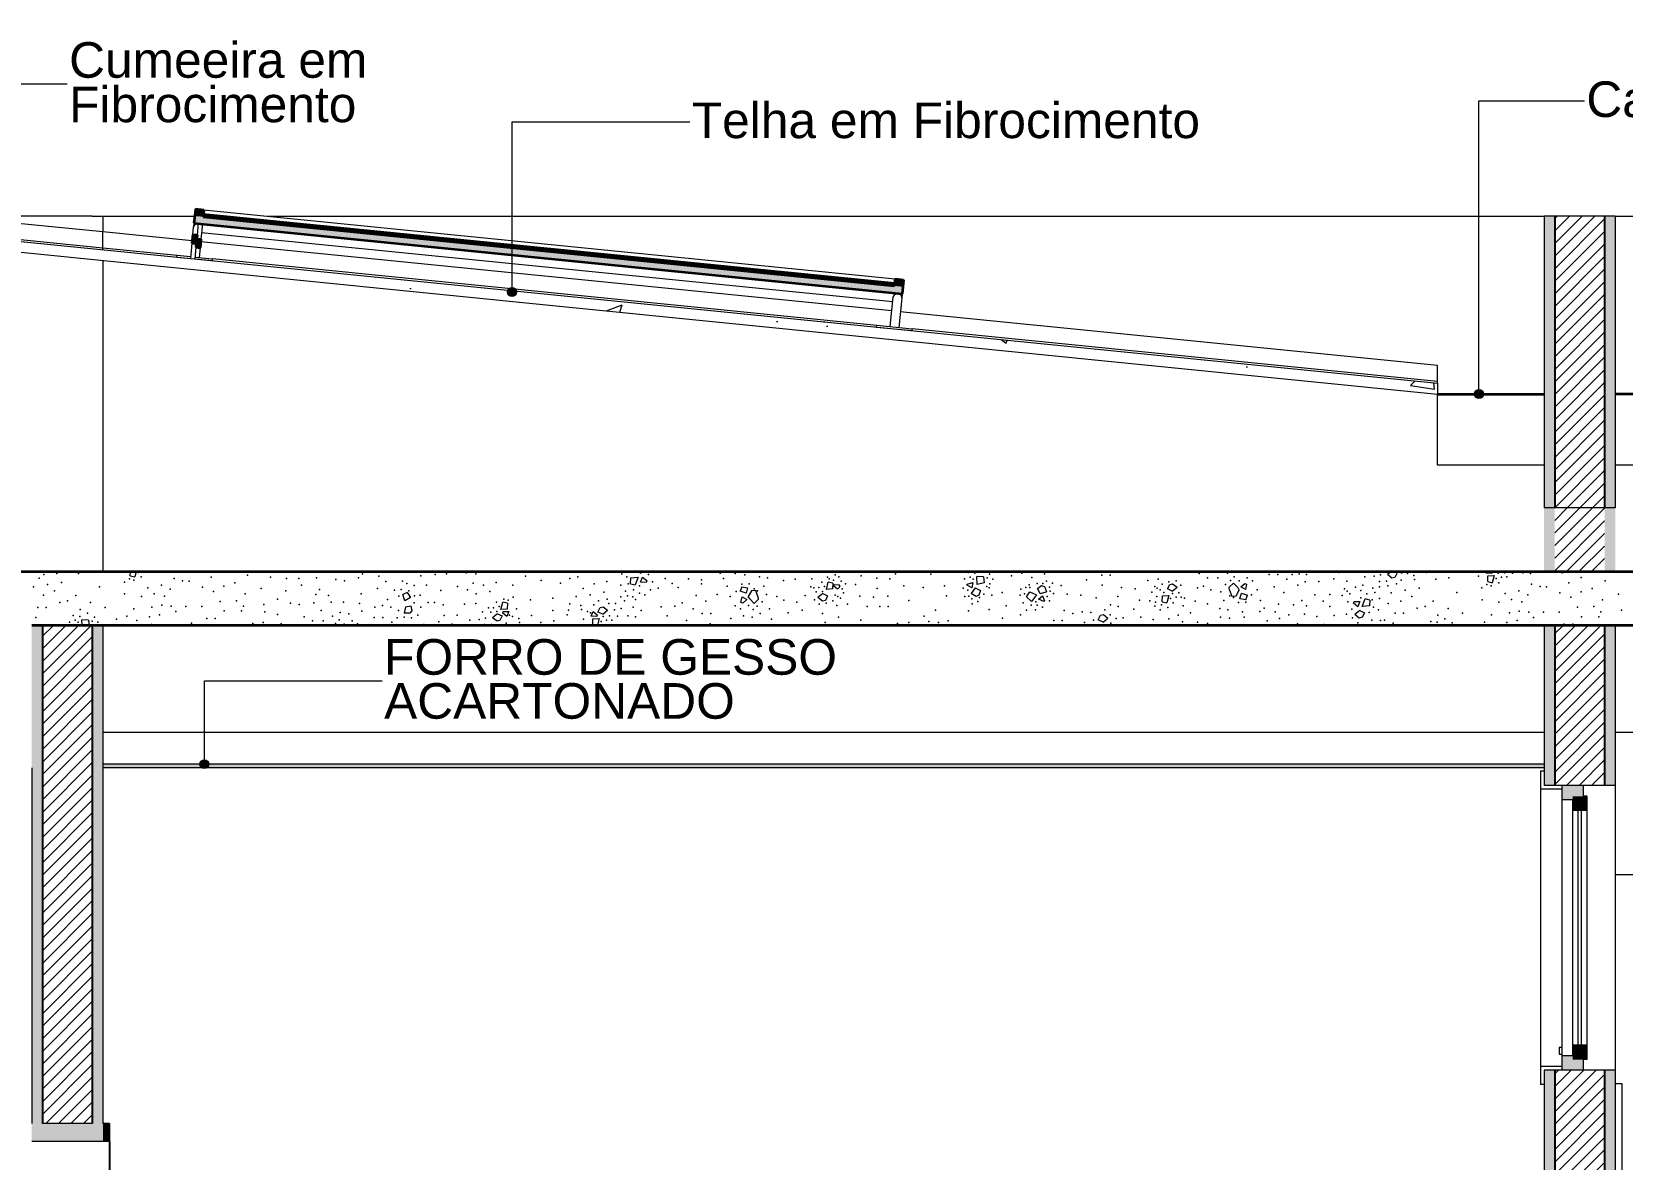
# Model space of a CAD drawing. Header units: metres. Extents: x -1783 to 21505, y -57 to 13660.
# Drawn here: x 16101.3 to 16548.3, y 6644.8 to 6961.6 of the extents above; entities that cross this region are included whole.
import ezdxf

# ---------------------------------------------------------------- set-up
doc = ezdxf.new("R2010")
doc.units = ezdxf.units.M
doc.header["$MEASUREMENT"] = 0
doc.linetypes.add('broken', pattern=[2.46944, 1.41111, -1.05833])
for name, color, linetype, lineweight in [('01_D Corte DD_4_ESTRUTURA-COB.EST_Caneta_No__1', 7, 'Continuous', 35), ('01_D Corte DD_4_ESTRUTURA-COB.EST_Caneta_No__10', 7, 'Continuous', 5), ('01_D Corte DD_4_ESTRUTURA-COB.EST_Caneta_No__241', 7, 'Continuous', 13), ('01_D Corte DD_4_FORRO.EXEC_Caneta_No__241', 7, 'Continuous', 13), ('01_D Corte DD_4_LAJES.EST_Caneta_No__1', 7, 'Continuous', 35), ('01_D Corte DD_4_LAJES.EST_Caneta_No__241', 7, 'Continuous', 13), ('01_D Corte DD_4_LAJES.EST_Caneta_No__96', 252, 'Continuous', 0), ('01_D Corte DD_4_NOTAS-LAYOUT.EXEC_Caneta_No__241', 7, 'Continuous', 13), ('01_D Corte DD_4_NOTAS-LAYOUT.EXEC_Caneta_No__5', 7, 'Continuous', 15), ('01_D Corte DD_4_PAREDE CONSTRUIR_Caneta_No__10', 7, 'Continuous', 5), ('01_D Corte DD_4_PAREDE CONSTRUIR_Caneta_No__241', 7, 'Continuous', 13), ('01_D Corte DD_4_PAREDE CONSTRUIR_Caneta_No__3', 7, 'Continuous', 25), ('01_D Corte DD_4_PAREDE CONSTRUIR_Caneta_No__98', 7, 'Continuous', 0)]:
    doc.layers.add(name, color=color, linetype=linetype, lineweight=lineweight)
for name, color, linetype, lineweight, true_color in [('01_D Corte DD_4_ESTRUTURA-COB.EST_Caneta_No__97', 7, 'Continuous', 5, 0x6b6b6b), ('01_D Corte DD_4_PAREDE CONSTRUIR_Caneta_No__16', 7, 'Continuous', 0, 0xc9c9c9), ('01_D Corte DD_4_PAREDE CONSTRUIR_Caneta_No__9', 7, 'Continuous', 5, 0x020202), ('01_D Corte DD_4_PAREDE CONSTRUIR_Caneta_No__97', 7, 'Continuous', 5, 0x6b6b6b)]:
    doc.layers.add(name, color=color, linetype=linetype, lineweight=lineweight, true_color=true_color)
for name, color, linetype in [('01_D Corte DD_4_FORRO.EXEC', 7, 'Continuous'), ('01_D Corte DD_4_LAJES.EST', 7, 'Continuous'), ('01_D Corte DD_4_NOTAS-LAYOUT.EXEC', 7, 'Continuous'), ('01_D Corte DD_4_PAREDE CONSTRUIR', 7, 'Continuous'), ('cotas', 7, 'Continuous')]:
    doc.layers.add(name, color=color, linetype=linetype)
doc.styles.add('GENERATED_STYLE_1', font='arial.ttf')
pattern_1 = [(45, (10866.2864, 6439.7856), (-1.767767, 1.767767), [])]

# ---------------------------------------------------------------- blocks, each defined once
blk = doc.blocks.new('*X6664', base_point=(52.878, -11.1819))
at = {"layer": '01_D Corte DD_4_LAJES.EST_Caneta_No__241', "color": 7, "linetype": 'Continuous', "lineweight": 13, "ltscale": 1000}
for p, q in [((80.3334, 3.5693), (80.3317, 3.5706)), ((80.3385, 3.5706), (80.3334, 3.5693)), ((80.6022, 3.5593), (80.6027, 3.5706)), ((80.6022, 3.5593), (80.6152, 3.5564)), ((80.6187, 3.5706), (80.6152, 3.5564)), ((82.0084, 3.5375), (82.009, 3.5541)), ((82.0084, 3.5375), (82.0214, 3.5347)), ((82.009, 3.5541), (82.0299, 3.556)), ((82.0299, 3.556), (82.0214, 3.5347)), ((82.0366, 3.5671), (82.0292, 3.5706)), ((82.0365, 3.5422), (82.0421, 3.5562)), ((82.0524, 3.5414), (82.0365, 3.5422)), ((82.0366, 3.5671), (82.0409, 3.5706)), ((82.0421, 3.5562), (82.0537, 3.5467)), ((82.0537, 3.5467), (82.0524, 3.5414)), ((82.5586, 3.5216), (82.5637, 3.5422)), ((82.5767, 3.5394), (82.5637, 3.5422)), ((82.5767, 3.5394), (82.576, 3.5227)), ((82.5804, 3.53), (82.5818, 3.5353)), ((82.5818, 3.5353), (82.5944, 3.5347)), ((82.5965, 3.5316), (82.594, 3.5254)), ((82.5965, 3.5316), (82.5944, 3.5347)), ((82.954, 3.5337), (82.9543, 3.5363)), ((82.967, 3.5261), (82.954, 3.5337)), ((82.9543, 3.5363), (82.9704, 3.5408)), ((82.9704, 3.5408), (82.967, 3.5261)), ((82.9821, 3.5349), (82.9814, 3.5576)), ((83.0005, 3.5566), (82.9814, 3.5576)), ((83.0024, 3.54), (82.9821, 3.5349)), ((83.0005, 3.5566), (83.0024, 3.54)), ((83.1518, 3.5244), (83.1635, 3.5324)), ((83.1635, 3.5324), (83.1716, 3.5301)), ((83.5172, 3.5227), (83.5234, 3.5354)), ((83.5234, 3.5354), (83.5316, 3.5375)), ((83.5316, 3.5375), (83.5442, 3.5275)), ((83.6909, 3.5281), (83.7025, 3.5393)), ((83.7025, 3.5393), (83.7147, 3.5267)), ((83.7233, 3.5284), (83.7343, 3.5386)), ((83.7343, 3.5386), (83.7393, 3.5365)), ((83.7393, 3.5365), (83.7364, 3.5209)), ((84.1444, 3.5706), (84.1355, 3.5633)), ((84.1481, 3.5533), (84.1355, 3.5633)), ((84.1563, 3.5553), (84.1481, 3.5533)), ((84.1625, 3.5681), (84.1563, 3.5553)), ((84.1572, 3.5706), (84.1625, 3.5681)), ((84.1759, 3.5662), (84.1706, 3.5706)), ((84.1777, 3.5706), (84.1759, 3.5662)), ((84.4127, 3.5671), (84.4141, 3.5706)), ((84.4286, 3.5663), (84.4127, 3.5671)), ((84.417, 3.5433), (84.4177, 3.5599)), ((84.417, 3.5433), (84.43, 3.5404)), ((84.4177, 3.5599), (84.4351, 3.561)), ((84.4297, 3.5706), (84.4286, 3.5663)), ((84.4351, 3.561), (84.43, 3.5404)), ((81.3805, 3.5129), (81.3685, 3.5073)), ((81.3739, 3.4895), (81.3685, 3.5073)), ((81.3901, 3.4992), (81.3739, 3.4895)), ((81.3805, 3.5129), (81.3901, 3.4992)), ((82.3206, 3.5292), (82.3161, 3.5167)), ((82.3329, 3.5109), (82.3161, 3.5167)), ((82.3186, 3.485), (82.3215, 3.5007)), ((82.3206, 3.5292), (82.337, 3.5263)), ((82.3215, 3.5007), (82.3346, 3.4932)), ((82.3346, 3.4932), (82.3236, 3.483)), ((82.337, 3.5263), (82.3329, 3.5109)), ((82.3481, 3.5179), (82.3389, 3.5019)), ((82.3432, 3.4949), (82.3389, 3.5019)), ((82.3553, 3.4823), (82.3432, 3.4949)), ((82.3601, 3.5185), (82.3481, 3.5179)), ((82.367, 3.4935), (82.3553, 3.4823)), ((82.366, 3.5018), (82.3601, 3.5185)), ((82.366, 3.5018), (82.367, 3.4935)), ((82.5485, 3.5098), (82.5349, 3.4986)), ((82.5476, 3.4886), (82.5349, 3.4986)), ((82.5557, 3.4907), (82.5476, 3.4886)), ((82.5485, 3.5098), (82.5619, 3.5034)), ((82.5619, 3.5034), (82.5557, 3.4907)), ((82.576, 3.5227), (82.5586, 3.5216)), ((82.5885, 3.5233), (82.5804, 3.53)), ((82.5885, 3.5233), (82.594, 3.5254)), ((82.9763, 3.5255), (82.9656, 3.5098)), ((82.9797, 3.5019), (82.9656, 3.5098)), ((82.9763, 3.5255), (82.9915, 3.5187)), ((82.9874, 3.5052), (82.9797, 3.5019)), ((82.9915, 3.5187), (82.9874, 3.5052)), ((83.121, 3.5007), (83.1299, 3.5148)), ((83.121, 3.5007), (83.1351, 3.4879)), ((83.1299, 3.5148), (83.1489, 3.506)), ((83.1489, 3.506), (83.1351, 3.4879)), ((83.1593, 3.5096), (83.1518, 3.5244)), ((83.1543, 3.494), (83.1662, 3.5033)), ((83.1697, 3.4874), (83.1543, 3.494)), ((83.1593, 3.5096), (83.1776, 3.5151)), ((83.1662, 3.5033), (83.1715, 3.4892)), ((83.1715, 3.4892), (83.1697, 3.4874)), ((83.1716, 3.5301), (83.1776, 3.5151)), ((83.5024, 3.4867), (83.5031, 3.5034)), ((83.5024, 3.4867), (83.5154, 3.4839)), ((83.5031, 3.5034), (83.5205, 3.5045)), ((83.5205, 3.5045), (83.5154, 3.4839)), ((83.5306, 3.5163), (83.5172, 3.5227)), ((83.5306, 3.5163), (83.5442, 3.5275)), ((83.6918, 3.5198), (83.6909, 3.5281)), ((83.6918, 3.5198), (83.6978, 3.503)), ((83.6978, 3.503), (83.7098, 3.5037)), ((83.7098, 3.5037), (83.719, 3.5197)), ((83.7147, 3.5267), (83.719, 3.5197)), ((83.7208, 3.4953), (83.725, 3.5107)), ((83.7373, 3.4924), (83.7208, 3.4953)), ((83.7364, 3.5209), (83.7233, 3.5284)), ((83.725, 3.5107), (83.7418, 3.5049)), ((83.7373, 3.4924), (83.7418, 3.5049)), ((84.0401, 3.4826), (84.0415, 3.4878)), ((84.0415, 3.4878), (84.0574, 3.4871)), ((84.0574, 3.4871), (84.0517, 3.473)), ((84.0639, 3.4732), (84.0725, 3.4946)), ((84.0855, 3.4917), (84.0725, 3.4946)), ((84.0855, 3.4917), (84.0848, 3.4751)), ((81.3759, 3.4723), (81.3718, 3.4552)), ((81.3879, 3.4549), (81.3718, 3.4552)), ((81.3759, 3.4723), (81.3904, 3.4753)), ((81.3932, 3.4614), (81.3879, 3.4549)), ((81.3904, 3.4753), (81.3932, 3.4614)), ((81.6339, 3.4533), (81.6203, 3.4421)), ((81.633, 3.4321), (81.6203, 3.4421)), ((81.6339, 3.4533), (81.6473, 3.4469)), ((81.6473, 3.4469), (81.6412, 3.4341)), ((81.6441, 3.4651), (81.6491, 3.4857)), ((81.6615, 3.4662), (81.6441, 3.4651)), ((81.6621, 3.4828), (81.6491, 3.4857)), ((81.6492, 3.4545), (81.6505, 3.4598)), ((81.6608, 3.445), (81.6492, 3.4545)), ((81.6505, 3.4598), (81.6664, 3.459)), ((81.6664, 3.459), (81.6608, 3.445)), ((81.6621, 3.4828), (81.6615, 3.4662)), ((81.8975, 3.4459), (81.9032, 3.4599)), ((81.9134, 3.4452), (81.8975, 3.4459)), ((81.9032, 3.4599), (81.9148, 3.4504)), ((81.9148, 3.4504), (81.9134, 3.4452)), ((81.9166, 3.458), (81.9228, 3.4708)), ((81.93, 3.4517), (81.9166, 3.458)), ((81.9228, 3.4708), (81.931, 3.4728)), ((81.93, 3.4517), (81.9436, 3.4628)), ((81.931, 3.4728), (81.9436, 3.4628)), ((82.3236, 3.483), (82.3186, 3.485)), ((83.3228, 3.4363), (83.329, 3.449)), ((83.329, 3.449), (83.3372, 3.451)), ((83.3372, 3.451), (83.3498, 3.441)), ((84.0517, 3.473), (84.0401, 3.4826)), ((84.0573, 3.4622), (84.0437, 3.451)), ((84.0563, 3.441), (84.0437, 3.451)), ((84.0645, 3.4431), (84.0563, 3.441)), ((84.0573, 3.4622), (84.0707, 3.4558)), ((84.0848, 3.4751), (84.0639, 3.4732)), ((84.0707, 3.4558), (84.0645, 3.4431)), ((80.4667, 3.4206), (80.4663, 3.4365)), ((80.4853, 3.4354), (80.4663, 3.4365)), ((80.4853, 3.4354), (80.4871, 3.4206)), ((81.6412, 3.4341), (81.633, 3.4321)), ((81.9018, 3.4221), (81.9025, 3.4387)), ((81.9018, 3.4221), (81.9087, 3.4206)), ((81.9025, 3.4387), (81.9199, 3.4399)), ((81.9199, 3.4399), (81.9152, 3.4206)), ((83.3362, 3.4299), (83.3228, 3.4363)), ((83.3362, 3.4299), (83.3498, 3.441))]:
    blk.add_line(p, q, dxfattribs=at)
for p in [(80.346, 3.5531), (80.359, 3.5635), (80.37, 3.5354), (80.3962, 3.5658), (80.4093, 3.5406), (80.4564, 3.566), (80.4931, 3.5704), (80.5857, 3.5423), (80.6001, 3.551), (80.6122, 3.5479), (80.6256, 3.5686), (80.6331, 3.5564), (80.6897, 3.5334), (80.7255, 3.5521), (80.7495, 3.5455), (80.7675, 3.5449), (80.8301, 3.556), (80.8964, 3.5399), (80.9322, 3.5616), (80.9964, 3.5557), (81.0412, 3.5522), (81.0761, 3.5523), (81.0833, 3.5336), (81.1253, 3.5539), (81.1797, 3.5493), (81.2041, 3.5455), (81.2437, 3.554), (81.2551, 3.5653), (81.3011, 3.5589), (81.3209, 3.5435), (81.3673, 3.545), (81.3796, 3.5386), (81.3999, 3.5325), (81.4185, 3.5596), (81.4352, 3.5331), (81.4589, 3.5634), (81.4909, 3.5655), (81.5467, 3.5682), (81.5657, 3.5392), (81.5736, 3.5653), (81.5949, 3.533), (81.6305, 3.5406), (81.6778, 3.5334), (81.713, 3.5592), (81.7569, 3.5463), (81.8114, 3.539), (81.838, 3.5523), (81.8603, 3.557), (81.9057, 3.5372), (81.9418, 3.5442), (81.9811, 3.5335), (81.984, 3.5655), (81.998, 3.5571), (82.0015, 3.5368), (82.0335, 3.5314), (82.0583, 3.5635), (82.0701, 3.5424), (82.1054, 3.5524), (82.1248, 3.5379), (82.1714, 3.551), (82.2078, 3.5375), (82.208, 3.548), (82.2597, 3.5673), (82.2694, 3.5525), (82.2797, 3.531), (82.3021, 3.5666), (82.3208, 3.5361), (82.3297, 3.5629), (82.3415, 3.5368), (82.3707, 3.557), (82.3827, 3.5311), (82.3934, 3.5537), (82.4385, 3.5465), (82.4711, 3.5499), (82.4977, 3.5702), (82.518, 3.5509), (82.5458, 3.5422), (82.5613, 3.5558), (82.5668, 3.5508), (82.5788, 3.5476), (82.583, 3.5623), (82.5932, 3.5564), (82.6005, 3.5449), (82.6119, 3.5368), (82.6402, 3.535), (82.6565, 3.5601), (82.7007, 3.553), (82.7371, 3.5512), (82.7529, 3.5651), (82.7767, 3.5316), (82.852, 3.564), (82.8901, 3.5312), (82.9471, 3.551), (82.9574, 3.569), (82.9624, 3.556), (82.9714, 3.5507), (82.9754, 3.5669), (83.0106, 3.5537), (83.0174, 3.5646), (83.018, 3.5376), (83.0262, 3.5503), (83.0792, 3.5595), (83.1082, 3.5671), (83.1283, 3.5341), (83.1357, 3.5551), (83.151, 3.5381), (83.1664, 3.5381), (83.1716, 3.5656), (83.1773, 3.5445), (83.1938, 3.5391), (83.2188, 3.5322), (83.2899, 3.5482), (83.3326, 3.5613), (83.3339, 3.533), (83.3565, 3.5614), (83.4615, 3.5465), (83.4908, 3.5499), (83.5026, 3.5366), (83.5207, 3.5429), (83.5413, 3.5456), (83.5543, 3.5338), (83.6063, 3.566), (83.63, 3.5539), (83.6591, 3.5544), (83.6802, 3.5354), (83.6856, 3.5674), (83.6942, 3.5468), (83.7049, 3.5569), (83.7182, 3.5454), (83.7407, 3.5543), (83.756, 3.5458), (83.8032, 3.5635), (83.8273, 3.5637), (83.8527, 3.5503), (83.8679, 3.5632), (83.8835, 3.5335), (83.8875, 3.5652), (83.9037, 3.5427), (83.9079, 3.5633), (83.9254, 3.5702), (83.9425, 3.5442), (83.9842, 3.5517), (84, 3.5692), (84.0212, 3.5449), (84.036, 3.5701), (84.0662, 3.533), (84.0714, 3.5564), (84.0976, 3.5583), (84.113, 3.5439), (84.1162, 3.5623), (84.1323, 3.5445), (84.1368, 3.5319), (84.1608, 3.5371), (84.1738, 3.5475), (84.1835, 3.5701), (84.1916, 3.5662), (84.2091, 3.5608), (84.211, 3.5498), (84.245, 3.5693), (84.2712, 3.55), (84.3079, 3.5544), (84.3911, 3.5592), (84.4149, 3.535), (84.4269, 3.5319), (84.4404, 3.5526), (84.4463, 3.5668), (84.4479, 3.5404), (84.4559, 3.5559), (84.4639, 3.5681), (84.4704, 3.5565), (84.4872, 3.5675), (84.5157, 3.5681), (84.537, 3.5659), (84.5403, 3.536), (84.6263, 3.568), (84.6449, 3.54), (84.6802, 3.555), (84.747, 3.5456), (80.3308, 3.5283), (80.3587, 3.5049), (80.3893, 3.5177), (80.4263, 3.4898), (80.449, 3.5045), (80.5156, 3.529), (80.5865, 3.5087), (80.6338, 3.5016), (80.6514, 3.5263), (80.6694, 3.5091), (80.6986, 3.5029), (80.7147, 3.5223), (80.8049, 3.5278), (80.8362, 3.5154), (80.8545, 3.488), (80.8649, 3.5305), (80.9009, 3.4896), (80.9248, 3.5087), (80.9703, 3.5244), (81.0156, 3.4944), (81.0396, 3.5178), (81.1234, 3.5069), (81.1337, 3.5216), (81.1598, 3.504), (81.2515, 3.5087), (81.2969, 3.5244), (81.3254, 3.4932), (81.3449, 3.5192), (81.3568, 3.5026), (81.3639, 3.5217), (81.3856, 3.5176), (81.4007, 3.5035), (81.4169, 3.5052), (81.4752, 3.5189), (81.5219, 3.5298), (81.5497, 3.5199), (81.5747, 3.5087), (81.6129, 3.5158), (81.6522, 3.4942), (81.6642, 3.4911), (81.6786, 3.4999), (81.7273, 3.4921), (81.7896, 3.4968), (81.855, 3.5015), (81.875, 3.5244), (81.8943, 3.5067), (81.9183, 3.489), (81.9336, 3.5138), (81.9424, 3.4942), (81.9811, 3.5004), (81.9912, 3.4893), (81.9936, 3.5164), (81.9996, 3.5039), (82.0142, 3.5006), (82.0163, 3.5204), (82.0218, 3.4936), (82.033, 3.511), (82.0481, 3.5066), (82.0642, 3.52), (82.0861, 3.5247), (82.1417, 3.5265), (82.1926, 3.5045), (82.2198, 3.4887), (82.2518, 3.5072), (82.2884, 3.5013), (82.3049, 3.5154), (82.3553, 3.5227), (82.3653, 3.5177), (82.3777, 3.4862), (82.3903, 3.5068), (82.4191, 3.5015), (82.4391, 3.4911), (82.4986, 3.5046), (82.5145, 3.5291), (82.5233, 3.5261), (82.5248, 3.4923), (82.5298, 3.5145), (82.5378, 3.5267), (82.5474, 3.5158), (82.5533, 3.53), (82.5765, 3.4895), (82.5829, 3.5055), (82.591, 3.5015), (82.5978, 3.4965), (82.6026, 3.5235), (82.6063, 3.5119), (82.6528, 3.5027), (82.6914, 3.4993), (82.7011, 3.5244), (82.7313, 3.5022), (82.7899, 3.4901), (82.8303, 3.5267), (82.896, 3.5034), (82.9431, 3.5246), (82.9472, 3.5019), (82.9561, 3.5192), (82.959, 3.5025), (82.9672, 3.4949), (82.9844, 3.4871), (82.9888, 3.4989), (83.0007, 3.5086), (83.0098, 3.5299), (83.0158, 3.526), (83.0233, 3.5051), (83.0522, 3.513), (83.1028, 3.5051), (83.1049, 3.5218), (83.1149, 3.5093), (83.1194, 3.5265), (83.1306, 3.5272), (83.1473, 3.4869), (83.179, 3.5018), (83.1857, 3.5276), (83.1857, 3.4894), (83.1873, 3.5166), (83.1968, 3.5097), (83.2348, 3.5085), (83.2738, 3.5052), (83.3171, 3.4977), (83.3781, 3.5017), (83.3878, 3.5268), (83.4263, 3.5234), (83.4389, 3.4911), (83.4672, 3.4893), (83.4729, 3.5142), (83.4813, 3.5296), (83.4876, 3.5015), (83.4881, 3.5246), (83.4962, 3.5206), (83.5073, 3.5129), (83.5258, 3.4961), (83.5317, 3.5103), (83.5414, 3.4994), (83.5493, 3.5116), (83.5558, 3.5), (83.5646, 3.497), (83.5951, 3.4881), (83.6018, 3.526), (83.6188, 3.5304), (83.6388, 3.5201), (83.6675, 3.5148), (83.6752, 3.4905), (83.6926, 3.5039), (83.7026, 3.4989), (83.753, 3.5062), (83.7695, 3.5203), (83.7782, 3.4906), (83.8168, 3.5284), (83.844, 3.5125), (83.8948, 3.4905), (83.9315, 3.5061), (83.9544, 3.4882), (83.9737, 3.5073), (84.0078, 3.5045), (84.0148, 3.5234), (84.0224, 3.5165), (84.0237, 3.4868), (84.0296, 3.5093), (84.0454, 3.5278), (84.0604, 3.4978), (84.0609, 3.5182), (84.0775, 3.5088), (84.0924, 3.4925), (84.0943, 3.5253), (84.1002, 3.5128), (84.1127, 3.5289), (84.1128, 3.4957), (84.1455, 3.5123), (84.1734, 3.4889), (84.1848, 3.5194), (84.2041, 3.5017), (84.2241, 3.5246), (84.2638, 3.4885), (84.3304, 3.5129), (84.4005, 3.5262), (84.4013, 3.4927), (84.4662, 3.5103), (84.4842, 3.4931), (84.5045, 3.5174), (84.5134, 3.4869), (84.5295, 3.5062), (84.5643, 3.5295), (84.5823, 3.5289), (84.6197, 3.5118), (84.651, 3.4994), (84.6797, 3.5145), (84.7111, 3.5239), (84.7396, 3.4927), (84.7851, 3.5084), (80.3368, 3.4428), (80.3423, 3.4709), (80.3659, 3.4708), (80.404, 3.4851), (80.4422, 3.4478), (80.4602, 3.4458), (80.4617, 3.4649), (80.4818, 3.4548), (80.4909, 3.4843), (80.5022, 3.4434), (80.5314, 3.4707), (80.5931, 3.4459), (80.6126, 3.4665), (80.6565, 3.4444), (80.6631, 3.4715), (80.6847, 3.4504), (80.6907, 3.4768), (80.7176, 3.474), (80.7306, 3.459), (80.7587, 3.4735), (80.8032, 3.4735), (80.8658, 3.4609), (80.9146, 3.4609), (80.9206, 3.4742), (80.9781, 3.4791), (80.9807, 3.4586), (81.0164, 3.4508), (81.053, 3.483), (81.0774, 3.4792), (81.0912, 3.4448), (81.1178, 3.4837), (81.1386, 3.4622), (81.167, 3.4853), (81.1704, 3.4462), (81.1926, 3.4566), (81.2019, 3.4854), (81.2169, 3.4528), (81.2467, 3.4819), (81.2531, 3.4604), (81.288, 3.4423), (81.2895, 3.4715), (81.3109, 3.4762), (81.3122, 3.4425), (81.3343, 3.4717), (81.3528, 3.4421), (81.3564, 3.462), (81.3723, 3.444), (81.3927, 3.4421), (81.4004, 3.4838), (81.4102, 3.449), (81.4193, 3.4716), (81.4395, 3.485), (81.4576, 3.4844), (81.4816, 3.4779), (81.4849, 3.448), (81.5209, 3.4489), (81.5416, 3.48), (81.5738, 3.4817), (81.592, 3.4587), (81.6087, 3.4696), (81.6152, 3.458), (81.6232, 3.4702), (81.6313, 3.4857), (81.6328, 3.4593), (81.6387, 3.4735), (81.6683, 3.4489), (81.6765, 3.445), (81.688, 3.4669), (81.7298, 3.4481), (81.79, 3.4626), (81.8303, 3.4497), (81.8343, 3.4635), (81.8374, 3.4812), (81.8682, 3.4763), (81.87, 3.4653), (81.8875, 3.4599), (81.8957, 3.456), (81.9053, 3.4786), (81.9311, 3.4457), (81.9468, 3.4816), (81.9487, 3.447), (81.963, 3.4638), (81.9661, 3.4822), (81.972, 3.4463), (81.9816, 3.4678), (82.0005, 3.4469), (82.0154, 3.4721), (82.0218, 3.4447), (82.0377, 3.4622), (82.094, 3.4728), (82.1111, 3.4469), (82.1328, 3.4743), (82.1531, 3.4835), (82.1839, 3.4668), (82.2092, 3.4534), (82.2334, 3.4535), (82.3019, 3.4758), (82.3172, 3.4673), (82.3258, 3.4476), (82.3397, 3.4762), (82.3501, 3.4438), (82.353, 3.4647), (82.3636, 3.4748), (82.3723, 3.4542), (82.3988, 3.4671), (82.4515, 3.4556), (82.4753, 3.4859), (82.4904, 3.4634), (82.5379, 3.4805), (82.5475, 3.4541), (82.5584, 3.4832), (82.5884, 3.4762), (82.5927, 3.444), (82.6176, 3.4796), (82.6731, 3.4731), (82.7086, 3.4738), (82.7325, 3.4739), (82.8334, 3.4459), (82.8652, 3.4636), (82.9583, 3.4615), (82.9681, 3.4809), (83.016, 3.4652), (83.064, 3.4756), (83.1042, 3.45), (83.1115, 3.4834), (83.1208, 3.4629), (83.134, 3.4768), (83.1467, 3.464), (83.151, 3.4772), (83.166, 3.4714), (83.2272, 3.4621), (83.2516, 3.454), (83.2778, 3.4581), (83.302, 3.4566), (83.341, 3.4641), (83.3561, 3.4503), (83.3567, 3.478), (83.3784, 3.4731), (83.4226, 3.466), (83.4419, 3.4439), (83.4818, 3.4745), (83.4831, 3.4859), (83.4962, 3.4638), (83.5003, 3.4785), (83.5179, 3.4703), (83.5333, 3.4839), (83.5471, 3.4494), (83.5611, 3.4752), (83.5815, 3.4559), (83.6293, 3.4807), (83.6645, 3.4679), (83.6664, 3.4439), (83.6872, 3.4646), (83.7164, 3.4848), (83.7282, 3.4587), (83.7324, 3.444), (83.737, 3.4855), (83.777, 3.4595), (83.7885, 3.4691), (83.8194, 3.4588), (83.8287, 3.4796), (83.8578, 3.4499), (83.8712, 3.4781), (83.9023, 3.4516), (83.9077, 3.4751), (83.9368, 3.445), (83.9738, 3.4737), (83.9859, 3.4478), (84.0206, 3.452), (84.0355, 3.4658), (84.0374, 3.4418), (84.0838, 3.4565), (84.0959, 3.4721), (84.1099, 3.4637), (84.1374, 3.4819), (84.1571, 3.4548), (84.1807, 3.4548), (84.2188, 3.4691), (84.2411, 3.4738), (84.2765, 3.4489), (84.3057, 3.4683), (84.3462, 3.4547), (84.4274, 3.4505), (84.4486, 3.4855), (84.4779, 3.4555), (84.5055, 3.4608), (84.5324, 3.4579), (84.5454, 3.443), (84.5735, 3.4575), (84.618, 3.4575), (84.6693, 3.472), (84.6806, 3.4449), (84.7157, 3.4736), (84.7294, 3.4449), (84.7354, 3.4582), (84.7928, 3.4631), (80.4319, 3.4298), (80.4472, 3.4348), (80.4563, 3.4295), (80.4955, 3.4326), (80.5111, 3.4291), (80.564, 3.4383), (80.6205, 3.4339), (80.6621, 3.4233), (80.7748, 3.427), (80.8175, 3.4401), (80.8413, 3.4402), (80.9463, 3.4254), (80.9756, 3.4287), (81.0056, 3.4217), (81.0261, 3.4245), (81.1148, 3.4328), (81.144, 3.4333), (81.1791, 3.4256), (81.1897, 3.4357), (81.2031, 3.4242), (81.2255, 3.4331), (81.2408, 3.4246), (81.3375, 3.4291), (81.3886, 3.4215), (81.4273, 3.423), (81.469, 3.4306), (81.506, 3.4238), (81.5563, 3.4352), (81.5824, 3.4372), (81.5978, 3.4228), (81.601, 3.4411), (81.6172, 3.4233), (81.6586, 3.4264), (81.694, 3.4396), (81.6958, 3.4286), (81.7561, 3.4288), (81.7928, 3.4332), (81.8759, 3.438), (81.9252, 3.4314), (81.9408, 3.4347), (81.9553, 3.4354), (82.165, 3.4338), (82.2319, 3.4244), (82.2896, 3.44), (82.4041, 3.4382), (82.5547, 3.4281), (82.6008, 3.4217), (82.6556, 3.435), (82.7182, 3.4224), (82.7585, 3.4262), (82.7906, 3.4283), (82.8464, 3.431), (82.8732, 3.4281), (82.9009, 3.4334), (83.0127, 3.422), (83.0531, 3.4409), (83.1981, 3.4341), (83.2216, 3.4341), (83.2836, 3.4284), (83.3097, 3.4355), (83.358, 3.4263), (83.3729, 3.44), (83.3929, 3.4412), (83.4765, 3.4373), (83.5209, 3.439), (83.5593, 3.4301), (83.6017, 3.4294), (83.6293, 3.4257), (83.6911, 3.4405), (83.7973, 3.433), (83.8316, 3.4395), (83.8826, 3.4251), (83.9562, 3.4229), (84.0525, 3.428), (84.0915, 3.4354), (84.1157, 3.4339), (84.1272, 3.4349), (84.1516, 3.4268), (84.257, 3.4318), (84.275, 3.4298), (84.2966, 3.4388), (84.317, 3.4274), (84.3788, 3.4223), (84.4079, 3.4299), (84.4712, 3.4284), (84.4995, 3.4344), (84.6323, 3.4241), (84.6561, 3.4242)]:
    blk.add_point(p, dxfattribs=at)

msp = doc.modelspace()

# ---------------------------------------------------------------- hatches: boundary and pattern name
at = {"layer": '01_D Corte DD_4_ESTRUTURA-COB.EST_Caneta_No__97', "linetype": 'Continuous', "lineweight": 5, "true_color": 0x6b6b6b}
h = msp.add_hatch(dxfattribs=at)
h.set_pattern_fill('AR_CONC_0004', color=251, scale=100, style=0, pattern_type=2)
h.set_pattern_definition([(50, (10866.286, 6439.786), (-54.6554, 4.78173), [5.715, -62.865]), (355, (10866.286, 6439.786), (-10.573, 57.31705), [4.572, -50.2922]), (100.4514, (10870.84, 6439.387), (44.08237, 52.53533), [4.857, -53.4271]), (46.1842, (10866.286, 6455.026), (-81.3237, 12.6127), [8.5725, -94.2975]), (96.6356, (10873.06, 6453.975), (71.2212, 74.2278), [7.2855, -80.1407]), (351.1842, (10866.29, 6455.026), (71.2212, 74.2278), [6.858, -75.4379]), (21, (10873.906, 6451.216), (-45.4843, 30.67956), [5.715, -62.865]), (326, (10873.906, 6451.216), (18.5406, 55.2564), [4.572, -50.292]), (71.4514, (10877.697, 6448.66), (64.02493, 24.57683), [4.857, -53.427]), (37.5, (10866.286, 6439.786), (0.92658, 25.36651), [0, -49.6824, 0, -51.054, 0, -50.4825]), (7.5, (10866.286, 6439.786), (20.0459, 30.05417), [0, -29.1084, 0, -48.5394, 0, -19.2405]), (327.5, (10849.294, 6439.786), (-40.67718, 1.71862), [0, -19.05, 0, -59.436, 0, -78.867]), (317.5, (10841.674, 6439.786), (44.43875, 7.62795), [0, -24.765, 0, -39.4716, 0, -56.007])])
h.paths.add_polyline_path([(16496.343, 6862.805), (16061.324, 6906.307), (16061.324, 6903.292), (16496.343, 6859.79)])
at = {"layer": '01_D Corte DD_4_FORRO.EXEC', "linetype": 'Continuous', "lineweight": 0, "true_color": 0xffffff}
msp.add_hatch(color=7, dxfattribs=at).paths.add_polyline_path([(16526.343, 6755.786), (16121.343, 6755.786), (16121.343, 6754.786), (16526.343, 6754.786)])
at = {"layer": '01_D Corte DD_4_LAJES.EST', "linetype": 'Continuous', "lineweight": 0, "true_color": 0x000000}
for points in [[(16147.116, 6909.827), (16146.917, 6907.837), (16345.925, 6887.936), (16346.124, 6889.926)], [(16147.116, 6909.827), (16149.504, 6909.588), (16149.703, 6911.578), (16147.315, 6911.817)], [(16149.529, 6909.837), (16343.76, 6890.414), (16343.81, 6890.911), (16149.579, 6910.334)], [(16147.787, 6904.472), (16146.593, 6904.591), (16146.352, 6902.191), (16147.547, 6902.071)], [(16148.875, 6903.294), (16147.681, 6903.413), (16147.441, 6901.012), (16148.635, 6900.893)], [(16346.124, 6889.926), (16346.323, 6891.916), (16343.934, 6892.155), (16343.735, 6890.165)]]:
    msp.add_hatch(color=18, dxfattribs=at).paths.add_polyline_path(points)
at = {"layer": '01_D Corte DD_4_NOTAS-LAYOUT.EXEC', "linetype": 'Continuous', "lineweight": 0, "true_color": 0x000000}
for points in [[(16235.051, 6888.461), (16235.146, 6887.983), (16235.417, 6887.577), (16235.823, 6887.306), (16236.301, 6887.211), (16236.78, 6887.306), (16237.185, 6887.577), (16237.456, 6887.983), (16237.551, 6888.461), (16237.456, 6888.939), (16237.185, 6889.345), (16236.78, 6889.616), (16236.301, 6889.711), (16235.823, 6889.616), (16235.417, 6889.345), (16235.146, 6888.939)], [(16506.795, 6859.79), (16506.89, 6859.312), (16507.161, 6858.906), (16507.567, 6858.635), (16508.045, 6858.54), (16508.523, 6858.635), (16508.929, 6858.906), (16509.2, 6859.312), (16509.295, 6859.79), (16509.2, 6860.269), (16508.929, 6860.674), (16508.523, 6860.945), (16508.045, 6861.04), (16507.567, 6860.945), (16507.161, 6860.674), (16506.89, 6860.269)], [(16148.593, 6755.786), (16148.688, 6755.307), (16148.959, 6754.902), (16149.365, 6754.631), (16149.843, 6754.536), (16150.321, 6754.631), (16150.727, 6754.902), (16150.998, 6755.307), (16151.093, 6755.786), (16150.998, 6756.264), (16150.727, 6756.67), (16150.321, 6756.94), (16149.843, 6757.036), (16149.365, 6756.94), (16148.959, 6756.67), (16148.688, 6756.264)]]:
    msp.add_hatch(color=18, dxfattribs=at).paths.add_polyline_path(points)
at = {"layer": '01_D Corte DD_4_PAREDE CONSTRUIR', "linetype": 'Continuous', "lineweight": 0, "true_color": 0xffffff}
for points in [[(16526.343, 6909.786), (16526.343, 6827.786), (16529.343, 6827.786), (16529.343, 6909.786)], [(16543.343, 6909.786), (16543.343, 6827.786), (16546.343, 6827.786), (16546.343, 6909.786)], [(16526.343, 6827.786), (16526.343, 6809.786), (16529.343, 6809.786), (16529.343, 6827.786)], [(16546.343, 6827.786), (16543.343, 6827.786), (16543.343, 6809.786), (16546.343, 6809.786)], [(16101.343, 6794.786), (16101.343, 6654.786), (16104.343, 6654.786), (16104.343, 6794.786)], [(16118.343, 6654.786), (16121.343, 6654.786), (16121.343, 6794.786), (16118.343, 6794.786)], [(16526.343, 6794.786), (16526.343, 6749.786), (16529.343, 6749.786), (16529.343, 6794.786)], [(16546.343, 6794.786), (16543.343, 6794.786), (16543.343, 6749.786), (16546.343, 6749.786)], [(16537.343, 6749.786), (16531.343, 6749.786), (16531.343, 6745.786), (16534.343, 6745.786), (16534.343, 6746.786), (16537.343, 6746.786)], [(16534.343, 6742.786), (16538.343, 6742.786), (16538.343, 6746.786), (16534.343, 6746.786)], [(16537.343, 6672.786), (16534.343, 6672.786), (16534.343, 6673.786), (16531.343, 6673.786), (16531.343, 6669.786), (16537.343, 6669.786)], [(16534.343, 6676.786), (16534.343, 6672.786), (16538.343, 6672.786), (16538.343, 6676.786)], [(16526.343, 6439.786), (16529.343, 6439.786), (16529.343, 6669.786), (16526.343, 6669.786)], [(16543.343, 6439.786), (16546.343, 6439.786), (16546.343, 6669.786), (16543.343, 6669.786)], [(16101.343, 6649.786), (16121.343, 6649.786), (16121.343, 6654.786), (16101.343, 6654.786)], [(16123.143, 6649.786), (16123.143, 6654.786), (16121.343, 6654.786), (16121.343, 6649.786)]]:
    msp.add_hatch(color=7, dxfattribs=at).paths.add_polyline_path(points)
at = {"layer": '01_D Corte DD_4_PAREDE CONSTRUIR', "linetype": 'Continuous', "lineweight": 0, "true_color": 0x000000}
h = msp.add_hatch(dxfattribs=at)
h.set_pattern_fill('COMMON_BRICK_0004', color=18, scale=100, style=0, pattern_type=2)
h.set_pattern_definition(pattern_1)
h.paths.add_polyline_path([(16529.343, 6909.786), (16529.343, 6827.786), (16543.343, 6827.786), (16543.343, 6909.786)])
h = msp.add_hatch(dxfattribs=at)
h.set_pattern_fill('COMMON_BRICK_0004', color=18, scale=100, style=0, pattern_type=2)
h.set_pattern_definition(pattern_1)
h.paths.add_polyline_path([(16529.343, 6827.786), (16529.343, 6809.786), (16543.343, 6809.786), (16543.343, 6827.786)])
h = msp.add_hatch(dxfattribs=at)
h.set_pattern_fill('COMMON_BRICK_0004', color=18, scale=100, style=0, pattern_type=2)
h.set_pattern_definition(pattern_1)
h.paths.add_polyline_path([(16104.343, 6794.786), (16104.343, 6654.786), (16118.343, 6654.786), (16118.343, 6794.786)])
h = msp.add_hatch(dxfattribs=at)
h.set_pattern_fill('COMMON_BRICK_0004', color=18, scale=100, style=0, pattern_type=2)
h.set_pattern_definition(pattern_1)
h.paths.add_polyline_path([(16529.343, 6749.786), (16543.343, 6749.786), (16543.343, 6794.786), (16529.343, 6794.786)])
h = msp.add_hatch(dxfattribs=at)
h.set_pattern_fill('COMMON_BRICK_0004', color=18, scale=100, style=0, pattern_type=2)
h.set_pattern_definition(pattern_1)
h.paths.add_polyline_path([(16529.343, 6669.786), (16529.343, 6439.786), (16543.343, 6439.786), (16543.343, 6669.786)])
at = {"layer": 'cotas'}
h = msp.add_hatch(color=7, dxfattribs=at)
h.dxf.hatch_style = 1
h.paths.add_polyline_path([(21504.961, 13659.963), (10304.961, 13659.963), (10304.961, 5739.963), (21504.961, 5739.963)])
h.paths.add_polyline_path([(10571.627, 13593.296), (21371.627, 13593.296), (21371.627, 5806.63), (10571.627, 5806.63)], flags=16)

# ---------------------------------------------------------------- linework, layer by layer
at = {"layer": '01_D Corte DD_4_ESTRUTURA-COB.EST_Caneta_No__1', "color": 7, "linetype": 'Continuous', "lineweight": 35, "ltscale": 1000}
for p, q in [((16496.343, 6859.79), (16526.343, 6859.79)), ((16576.343, 6859.79), (16546.343, 6859.79))]:
    msp.add_line(p, q, dxfattribs=at)
at = {"layer": '01_D Corte DD_4_ESTRUTURA-COB.EST_Caneta_No__10', "color": 7, "linetype": 'Continuous', "lineweight": 5, "ltscale": 1000}
for p, q in [((16496.343, 6839.79), (16496.343, 6859.79)), ((16526.343, 6839.79), (16496.343, 6839.79)), ((16576.343, 6839.79), (16546.343, 6839.79))]:
    msp.add_line(p, q, dxfattribs=at)
at = {"layer": '01_D Corte DD_4_ESTRUTURA-COB.EST_Caneta_No__241', "color": 7, "linetype": 'Continuous', "lineweight": 13, "ltscale": 1000}
for p, q in [((16121.343, 6905.33), (16071.324, 6910.332)), ((16121.343, 6900.808), (16071.324, 6905.81)), ((16071.324, 6905.307), (16496.343, 6862.805)), ((16121.343, 6900.808), (16121.343, 6905.33)), ((16146.416, 6902.823), (16121.343, 6905.33)), ((16061.324, 6903.292), (16496.343, 6859.79)), ((16343.035, 6883.161), (16148.804, 6902.584)), ((16121.343, 6900.305), (16121.343, 6900.808)), ((16142.187, 6898.723), (16121.343, 6900.808)), ((16338.806, 6879.061), (16152.137, 6897.728)), ((16496.343, 6867.83), (16345.423, 6882.922)), ((16496.343, 6863.308), (16348.757, 6878.066)), ((16496.343, 6863.308), (16496.343, 6867.83)), ((16496.343, 6862.805), (16496.343, 6863.308)), ((16496.343, 6862.805), (16496.343, 6859.79))]:
    msp.add_line(p, q, dxfattribs=at)
at = {"layer": '01_D Corte DD_4_FORRO.EXEC_Caneta_No__241', "color": 7, "linetype": 'Continuous', "lineweight": 13, "ltscale": 1000}
for p, q in [((16526.343, 6755.786), (16121.343, 6755.786)), ((16526.343, 6754.786), (16121.343, 6754.786))]:
    msp.add_line(p, q, dxfattribs=at)
at = {"layer": '01_D Corte DD_4_LAJES.EST_Caneta_No__1', "color": 7, "linetype": 'Continuous', "lineweight": 35, "ltscale": 1000}
for p, q in [((16147.315, 6911.817), (16149.703, 6911.578)), ((16149.529, 6909.837), (16149.504, 6909.588)), ((16149.529, 6909.837), (16343.76, 6890.414)), ((16149.703, 6911.578), (16149.579, 6910.334)), ((16149.579, 6910.334), (16343.81, 6890.911)), ((16146.917, 6907.837), (16345.925, 6887.936)), ((16149.504, 6909.588), (16343.735, 6890.165)), ((16149.517, 6909.712), (16343.748, 6890.289)), ((16146.593, 6904.591), (16146.352, 6902.191)), ((16146.352, 6902.191), (16147.547, 6902.071)), ((16146.593, 6904.591), (16147.787, 6904.472)), ((16147.547, 6902.071), (16147.441, 6901.012)), ((16147.441, 6901.012), (16148.635, 6900.893)), ((16147.787, 6904.472), (16147.681, 6903.413)), ((16147.681, 6903.413), (16148.875, 6903.294)), ((16148.875, 6903.294), (16148.635, 6900.893)), ((16343.934, 6892.155), (16343.81, 6890.911)), ((16343.934, 6892.155), (16346.323, 6891.916)), ((16343.76, 6890.414), (16343.735, 6890.165)), ((16876.343, 6809.786), (15596.305, 6809.786)), ((16526.343, 6794.786), (16121.343, 6794.786)), ((16876.343, 6794.786), (16546.343, 6794.786))]:
    msp.add_line(p, q, dxfattribs=at)
at = {"layer": '01_D Corte DD_4_LAJES.EST_Caneta_No__1', "color": 7, "linetype": 'Continuous', "lineweight": 35, "ltscale": 1000, "flags": 128}
for points in [[(16147.315, 6911.817), (16147.116, 6909.827), (16146.917, 6907.837)], [(16346.323, 6891.916), (16346.124, 6889.926), (16345.925, 6887.936)], [(16121.343, 6794.786), (16118.343, 6794.786), (16104.343, 6794.786), (16101.343, 6794.786)], [(16546.343, 6794.786), (16543.343, 6794.786), (16529.343, 6794.786), (16526.343, 6794.786)]]:
    msp.add_lwpolyline(points, dxfattribs=at)
at = {"layer": '01_D Corte DD_4_LAJES.EST_Caneta_No__96', "color": 252, "linetype": 'Continuous', "lineweight": 0, "ltscale": 1000}
for p, q in [((16149.703, 6911.578), (16343.934, 6892.155)), ((16146.593, 6904.591), (16146.798, 6906.643)), ((16146.917, 6907.837), (16146.798, 6906.643)), ((16146.798, 6906.643), (16147.232, 6907.452)), ((16147.232, 6907.452), (16148.111, 6907.717)), ((16148.111, 6907.717), (16147.787, 6904.472)), ((16149.305, 6907.598), (16148.875, 6903.294)), ((16146.352, 6902.191), (16145.918, 6897.848)), ((16147.441, 6901.012), (16147.112, 6897.728)), ((16148.635, 6900.893), (16148.36, 6898.145)), ((16149.066, 6905.21), (16343.298, 6885.787)), ((16142.141, 6898.264), (16142.191, 6898.762)), ((16142.141, 6898.264), (16145.922, 6897.886)), ((16142.191, 6898.762), (16145.972, 6898.384)), ((16147.116, 6897.767), (16152.091, 6897.269)), ((16147.166, 6898.264), (16152.141, 6897.767)), ((16148.31, 6897.648), (16148.306, 6897.609)), ((16152.091, 6897.269), (16152.141, 6897.767)), ((16343.417, 6886.981), (16343.851, 6887.79)), ((16343.851, 6887.79), (16344.731, 6888.055)), ((16344.731, 6888.055), (16345.54, 6887.621)), ((16345.54, 6887.621), (16345.805, 6886.742)), ((16345.925, 6887.936), (16345.805, 6886.742)), ((16342.591, 6878.722), (16343.417, 6886.981)), ((16345.805, 6886.742), (16344.979, 6878.483)), ((16338.76, 6878.603), (16338.81, 6879.1)), ((16338.76, 6878.603), (16348.711, 6877.608)), ((16338.81, 6879.1), (16348.76, 6878.105)), ((16348.711, 6877.608), (16348.76, 6878.105))]:
    msp.add_line(p, q, dxfattribs=at)
at = {"layer": '01_D Corte DD_4_NOTAS-LAYOUT.EXEC_Caneta_No__241', "color": 7, "linetype": 'broken', "lineweight": 13, "ltscale": 1000}
for p, q in [((16061.324, 6946.92), (16111.324, 6946.92)), ((16508.045, 6861.04), (16508.045, 6942.174)), ((16508.045, 6942.174), (16537.711, 6942.174)), ((16236.301, 6889.711), (16236.301, 6936.241)), ((16236.301, 6936.241), (16286.301, 6936.241)), ((16149.843, 6757.036), (16149.843, 6779.181)), ((16149.843, 6779.181), (16199.843, 6779.181))]:
    msp.add_line(p, q, dxfattribs=at)
at = {"layer": '01_D Corte DD_4_NOTAS-LAYOUT.EXEC_Caneta_No__5', "color": 7, "linetype": 'Continuous', "lineweight": 15, "ltscale": 1000}
for centre in [(16236.301, 6888.461), (16508.045, 6859.79), (16149.843, 6755.786)]:
    msp.add_circle(centre, 1.25, dxfattribs=at)
at = {"layer": '01_D Corte DD_4_PAREDE CONSTRUIR_Caneta_No__10', "color": 7, "linetype": 'Continuous', "lineweight": 5, "ltscale": 1000}
for p, q in [((16525.343, 6753.786), (16525.343, 6748.786)), ((16526.343, 6753.786), (16525.343, 6753.786)), ((16525.343, 6670.786), (16525.343, 6665.786)), ((16526.343, 6665.786), (16525.343, 6665.786))]:
    msp.add_line(p, q, dxfattribs=at)
at = {"layer": '01_D Corte DD_4_PAREDE CONSTRUIR_Caneta_No__10', "color": 7, "linetype": 'Continuous', "lineweight": 5, "ltscale": 1000, "flags": 128}
for points in [[(16531.343, 6748.786), (16526.343, 6748.786), (16525.343, 6748.786)], [(16531.343, 6670.786), (16526.343, 6670.786), (16525.343, 6670.786)]]:
    msp.add_lwpolyline(points, dxfattribs=at)
at = {"layer": '01_D Corte DD_4_PAREDE CONSTRUIR_Caneta_No__16', "color": 9, "linetype": 'Continuous', "lineweight": 0, "ltscale": 1000, "true_color": 0xc9c9c9}
msp.add_line((16546.343, 6724.786), (16851.916, 6724.786), dxfattribs=at)
at = {"layer": '01_D Corte DD_4_PAREDE CONSTRUIR_Caneta_No__241', "color": 7, "linetype": 'Continuous', "lineweight": 13, "ltscale": 1000}
for p, q in [((16118.343, 6909.786), (16076.788, 6909.786)), ((16118.343, 6909.786), (16121.343, 6909.786)), ((16121.343, 6909.786), (16147.112, 6909.786)), ((16121.343, 6909.786), (16121.343, 6905.33)), ((16167.628, 6909.786), (16526.343, 6909.786)), ((16526.343, 6909.786), (16526.343, 6859.79)), ((16546.343, 6909.786), (16876.343, 6909.786)), ((16546.343, 6909.786), (16546.343, 6859.79)), ((16121.343, 6897.29), (16121.343, 6809.786)), ((16526.343, 6859.79), (16526.343, 6839.79)), ((16546.343, 6859.79), (16546.343, 6839.79)), ((16526.343, 6839.79), (16526.343, 6827.786)), ((16546.343, 6839.79), (16546.343, 6827.786)), ((16121.343, 6794.786), (16121.343, 6755.786)), ((16526.343, 6794.786), (16526.343, 6755.786)), ((16546.343, 6794.786), (16546.343, 6749.786)), ((16121.343, 6764.786), (16526.343, 6764.786)), ((16546.343, 6764.786), (16851.916, 6764.786)), ((16121.343, 6755.786), (16121.343, 6754.786)), ((16121.343, 6754.786), (16121.343, 6654.786)), ((16526.343, 6755.786), (16526.343, 6754.786)), ((16546.343, 6749.786), (16546.343, 6669.786)), ((16546.343, 6669.786), (16546.343, 6439.786)), ((16548.243, 6665.986), (16546.343, 6665.986)), ((16548.243, 6439.786), (16548.243, 6665.986)), ((16118.343, 6654.786), (16104.343, 6654.786))]:
    msp.add_line(p, q, dxfattribs=at)
at = {"layer": '01_D Corte DD_4_PAREDE CONSTRUIR_Caneta_No__241', "color": 7, "linetype": 'Continuous', "lineweight": 13, "ltscale": 1000, "flags": 128}
for points in [[(16546.343, 6909.786), (16543.343, 6909.786), (16529.343, 6909.786), (16526.343, 6909.786)], [(16546.343, 6827.786), (16543.343, 6827.786), (16529.343, 6827.786), (16526.343, 6827.786)], [(16101.343, 6754.786), (16101.343, 6654.836), (16101.343, 6654.786)], [(16526.343, 6754.786), (16526.343, 6753.786), (16526.343, 6749.786)], [(16546.343, 6749.786), (16543.343, 6749.786), (16537.343, 6749.786), (16531.343, 6749.786), (16529.343, 6749.786), (16526.343, 6749.786)], [(16526.343, 6669.786), (16526.343, 6665.786), (16526.343, 6449.786)], [(16546.343, 6669.786), (16543.343, 6669.786), (16537.343, 6669.786), (16531.343, 6669.786), (16529.343, 6669.786), (16526.343, 6669.786)]]:
    msp.add_lwpolyline(points, dxfattribs=at)
at = {"layer": '01_D Corte DD_4_PAREDE CONSTRUIR_Caneta_No__3', "color": 7, "linetype": 'Continuous', "lineweight": 25, "ltscale": 1000}
for p, q in [((16529.343, 6909.786), (16529.343, 6827.786)), ((16543.343, 6909.786), (16543.343, 6827.786)), ((16104.343, 6794.786), (16104.343, 6654.786)), ((16118.343, 6794.786), (16118.343, 6654.786)), ((16529.343, 6794.786), (16529.343, 6749.786)), ((16543.343, 6794.786), (16543.343, 6749.786)), ((16529.343, 6669.786), (16529.343, 6439.786)), ((16543.343, 6669.786), (16543.343, 6439.786)), ((16123.143, 6649.786), (16123.143, 6439.786))]:
    msp.add_line(p, q, dxfattribs=at)
at = {"layer": '01_D Corte DD_4_PAREDE CONSTRUIR_Caneta_No__9', "color": 18, "linetype": 'Continuous', "lineweight": 5, "ltscale": 1000, "true_color": 0x020202}
for p, q in [((16537.343, 6749.786), (16537.343, 6746.786)), ((16525.343, 6748.786), (16525.343, 6670.786)), ((16531.343, 6745.786), (16531.343, 6673.786)), ((16534.343, 6745.786), (16531.343, 6745.786)), ((16534.343, 6745.786), (16534.343, 6742.786)), ((16538.343, 6746.786), (16537.343, 6746.786)), ((16538.343, 6746.786), (16538.343, 6742.786)), ((16534.343, 6742.786), (16534.343, 6735.349)), ((16538.343, 6742.786), (16534.343, 6742.786)), ((16535.843, 6742.786), (16535.843, 6676.786)), ((16536.843, 6676.786), (16536.843, 6742.786)), ((16538.343, 6742.786), (16538.343, 6735.349)), ((16534.343, 6728.312), (16534.343, 6723.913)), ((16538.343, 6728.312), (16538.343, 6723.913)), ((16534.343, 6716.876), (16534.343, 6712.477)), ((16538.343, 6716.876), (16538.343, 6712.477)), ((16534.343, 6705.439), (16534.343, 6676.786)), ((16538.343, 6705.439), (16538.343, 6676.786)), ((16530.543, 6676.236), (16530.825, 6676.236)), ((16530.543, 6676.236), (16530.543, 6674.336)), ((16530.543, 6674.336), (16530.825, 6674.336)), ((16530.825, 6676.236), (16531.343, 6676.236)), ((16530.825, 6674.336), (16531.343, 6674.336)), ((16534.343, 6673.786), (16531.343, 6673.786)), ((16534.343, 6676.786), (16534.343, 6673.786)), ((16538.343, 6676.786), (16534.343, 6676.786)), ((16538.343, 6676.786), (16538.343, 6672.786)), ((16537.343, 6672.786), (16537.343, 6669.786)), ((16538.343, 6672.786), (16537.343, 6672.786))]:
    msp.add_line(p, q, dxfattribs=at)
at = {"layer": '01_D Corte DD_4_PAREDE CONSTRUIR_Caneta_No__9', "color": 18, "linetype": 'Continuous', "lineweight": 5, "ltscale": 1000, "true_color": 0x020202, "flags": 128}
for points in [[(16531.343, 6749.786), (16531.343, 6748.786), (16531.343, 6745.786)], [(16531.343, 6673.786), (16531.343, 6670.786), (16531.343, 6669.786)]]:
    msp.add_lwpolyline(points, dxfattribs=at)
at = {"layer": '01_D Corte DD_4_PAREDE CONSTRUIR_Caneta_No__97', "color": 251, "linetype": 'Continuous', "lineweight": 5, "ltscale": 1000, "true_color": 0x6b6b6b}
for p, q in [((16534.343, 6735.349), (16534.343, 6728.312)), ((16538.343, 6735.349), (16538.343, 6728.312)), ((16534.343, 6723.913), (16534.343, 6716.876)), ((16538.343, 6723.913), (16538.343, 6716.876)), ((16534.343, 6712.477), (16534.343, 6705.439)), ((16538.343, 6712.477), (16538.343, 6705.439))]:
    msp.add_line(p, q, dxfattribs=at)
at = {"layer": '01_D Corte DD_4_PAREDE CONSTRUIR_Caneta_No__98', "color": 7, "linetype": 'Continuous', "lineweight": 0, "ltscale": 1000}
for q in [(16121.343, 6654.786), (16123.143, 6649.786)]:
    msp.add_line((16123.143, 6654.786), q, dxfattribs=at)
at = {"layer": '01_D Corte DD_4_PAREDE CONSTRUIR_Caneta_No__98', "color": 7, "linetype": 'Continuous', "lineweight": 0, "ltscale": 1000, "flags": 128}
msp.add_lwpolyline([(16123.143, 6649.786), (16121.343, 6649.786), (16101.343, 6649.786)], dxfattribs=at)

# ---------------------------------------------------------------- block references
at = {"layer": '01_D Corte DD_4_PAREDE CONSTRUIR', "color": 64, "linetype": 'Continuous', "lineweight": 0, "ltscale": 1000, "true_color": 0x80aa00, "xscale": 100, "yscale": 100, "zscale": 100}
msp.add_blockref('*X6664', (13356.584, 5334.542), dxfattribs=at)

# ---------------------------------------------------------------- texts
at = {"layer": '01_D Corte DD_4_NOTAS-LAYOUT.EXEC_Caneta_No__241', "color": 7, "linetype": 'Continuous', "lineweight": 13, "char_height": 10, "width": 150, "attachment_point": 1, "style": 'GENERATED_STYLE_1'}
for s, insert, line_spacing_factor in [('\\A1;\\pt0,241;Cumeeira em Fibrocimento{\\H0.66x;\\S^  ;\\S^  ;\\S^  ;\\S^  ;\\S^  ;\\S^  ;\\S^  ;\\S^  ;\\S^  ;\\S^  ;\\S^  ;}', (16111.824, 6958.654), 0.749353), ('\\A1;\\pt0,241;FORRO DE GESSO ACARTONADO{\\H0.66x;\\S^  ;\\S^  ;\\S^  ;\\S^  ;\\S^  ;\\S^  ;\\S^  ;\\S^  ;\\S^  ;\\S^  ;\\S^  ;}', (16200.343, 6790.914), 0.741718)]:
    msp.add_mtext(s, dxfattribs=dict(at, insert=insert, line_spacing_factor=line_spacing_factor))
at = {"layer": '01_D Corte DD_4_NOTAS-LAYOUT.EXEC_Caneta_No__241', "color": 7, "linetype": 'Continuous', "lineweight": 13, "char_height": 10, "attachment_point": 1, "style": 'GENERATED_STYLE_1'}
for s, insert in [('\\A1;\\pt0,241;Calha 03{\\H0.66x;\\S^  ;\\S^  ;\\S^  ;\\S^  ;\\S^  ;\\S^  ;\\S^  ;\\S^  ;\\S^  ;\\S^  ;\\S^  ;}', (16538.211, 6947.622)), ('\\A1;\\pt0,241;Telha em Fibrocimento{\\H0.66x;\\S^  ;\\S^  ;\\S^  ;\\S^  ;\\S^  ;\\S^  ;\\S^  ;\\S^  ;\\S^  ;\\S^  ;\\S^  ;}', (16286.801, 6941.688))]:
    msp.add_mtext(s, dxfattribs=dict(at, insert=insert))

doc.saveas('drawing.dxf')
